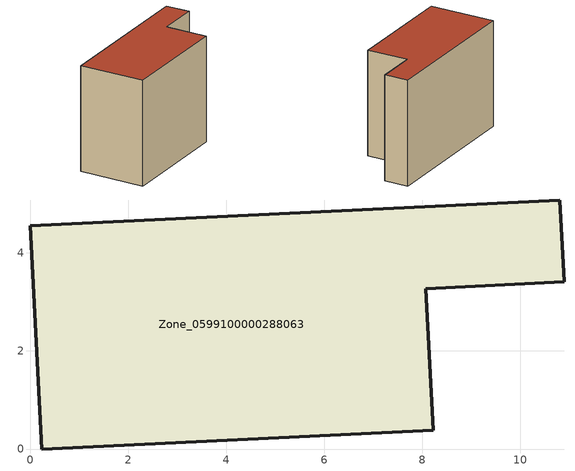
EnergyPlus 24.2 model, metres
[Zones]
Zone_0599100000288063
 floor ground (C_G): 0,4.56 10.8,5.08 10.89,3.41 8.07,3.27 8.22,0.38 0.23,0 z0
 wall outside (C_F): 0.23,0 8.22,0.38 8.07,3.27 10.89,3.41 10.8,5.08 0,4.56 0.23,0 z0:7.37
 roof outside (C_R): 10.8,5.08 0,4.56 0.23,0 8.22,0.38 8.07,3.27 10.89,3.41 z7.37
[BUILDING]
Pand.0599100000288063: North Axis=0; Terrain=City; Loads Convergence Tolerance Value=0.04; Temperature Convergence Tolerance Value=0.4; Solar Distribution=FullExterior; Maximum Number of Warmup Days=25; Minimum Number of Warmup Days=1
[Site:Location]
Rotterdam.The.Hague.AP_ZH_NLD Design_Conditions: Latitude=51.96; Longitude=4.45; Time Zone=1; Elevation=-4.5
[SITE:GROUNDTEMPERATURE:BUILDINGSURFACE]
18, 18, 18, 18, 18, 18, 18, 18, 18, 18, 18, 18
[MATERIAL] Thermal Absorptance=0.9; Solar Absorptance=0.7; Visible Absorptance=0.7
Name | Roughness | Thickness | Conductivity | Density | Specific Heat
G.TI.1946 | MediumSmooth | 0.15 | 1 | 540 | 1210
F.TI.1946 | Rough | 0.3 | 0.857143 | 1920 | 840
R.TI.1946 | MediumRough | 0.2 | 0.1 | 1500 | 1000
[CONSTRUCTION]
C_G: G.TI.1946
C_F: F.TI.1946
C_R: R.TI.1946
[ZONE]
Zone_0599100000288063: Type=1; Multiplier=1; Ceiling Height=Autocalculate; Volume=Autocalculate; Floor Area=autocalculate; Part of Total Floor Area=Yes
[ZONEINFILTRATION:DESIGNFLOWRATE]
Infil_Zone_0599100000288063: Zone or ZoneList or Space or SpaceList=Zone_0599100000288063; Schedule=AlwaysOn; Design Flow Rate Calculation Method=Flow/Area; Flow Rate per Floor Area=0.003; Constant Term Coefficient=1; Temperature Term Coefficient=0; Velocity Term Coefficient=0; Velocity Squared Term Coefficient=0
[HVACTEMPLATE:ZONE:IDEALLOADSAIRSYSTEM]
Zone_0599100000288063: Maximum Heating Supply Air Temperature=50; Minimum Cooling Supply Air Temperature=13; Maximum Heating Supply Air Humidity Ratio=0.0156; Minimum Cooling Supply Air Humidity Ratio=0.0077; Heating Limit=NoLimit; Cooling Limit=NoLimit; Dehumidification Control Type=ConstantSensibleHeatRatio; Cooling Sensible Heat Ratio=0.7; Dehumidification Setpoint=60; Humidification Control Type=None; Humidification Setpoint=30; Outdoor Air Method=None; Outdoor Air Flow Rate per Person=0.00944; Outdoor Air Flow Rate per Zone Floor Area=0; Outdoor Air Flow Rate per Zone=0; Demand Controlled Ventilation Type=None; Outdoor Air Economizer Type=NoEconomizer; Heat Recovery Type=None; Sensible Heat Recovery Effectiveness=0.7; Latent Heat Recovery Effectiveness=0.65
[ZONECONTROL:THERMOSTAT]
ThermostatControl_Zone_0599100000288063: Zone or ZoneList=Zone_0599100000288063; Control Type Schedule=DualSetpointControlType; Control 1=Thermostat_Zone_0599100000288063; Temperature Difference Between Cutout And Setpoint=0
[THERMOSTATSETPOINT:DUALSETPOINT]
Thermostat_Zone_0599100000288063: Heating Setpoint Temperature Schedule=HeatingSetpoint_Zone_0599100000288063; Cooling Setpoint Temperature Schedule=CoolingSetpoint_Zone_0599100000288063
[SCHEDULE:COMPACT]
HeatingSetpoint_Zone_0599100000288063: Through: 12/31, For: AllDays, Until: 24:00, 21
CoolingSetpoint_Zone_0599100000288063: Through: 12/31, For: AllDays, Until: 24:00, 24
DualSetpointControlType: Through: 12/31, For: AllDays, Until: 24:00, 4
AlwaysOn: Through: 12/31, For: AllDays, Until: 24:00, 1
